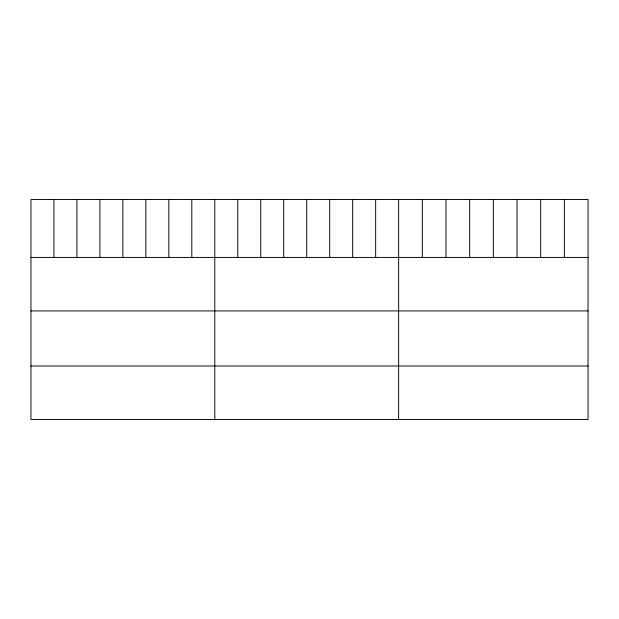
<?xml version="1.0" encoding="UTF-8"?>
<svg xmlns="http://www.w3.org/2000/svg" width="619" height="619" viewBox="0 0 619 619"><rect width="100%" height="100%" fill="white"/><g stroke="black" fill="none" stroke-linecap="round" stroke-linejoin="round"><path stroke-width="0.93" d="M588.05 257.434L588.05 419.473L30.95 419.473L30.95 199.527L588.05 199.527L588.05 257.434L30.95 257.434M30.95 310.908L588.05 310.908M30.95 365.999L588.05 365.999M564.373 199.527L564.373 257.434M540.697 199.527L540.697 257.434M517.02 199.527L517.02 257.434M493.343 199.527L493.343 257.434M469.666 199.527L469.666 257.434M445.99 199.527L445.99 257.434M422.313 199.527L422.313 257.434M398.636 199.527L398.636 419.473M375.656 199.527L375.656 257.434M352.675 199.527L352.675 257.434M329.695 199.527L329.695 257.434M306.714 199.527L306.714 257.434M283.734 199.527L283.734 257.434M260.754 199.527L260.754 257.434M237.773 199.527L237.773 257.434M214.793 199.527L214.793 419.473M191.813 199.527L191.813 257.434M168.832 199.527L168.832 257.434M145.852 199.527L145.852 257.434M122.872 199.527L122.872 257.434M99.891 199.527L99.891 257.434M76.911 199.527L76.911 257.434M53.93 199.527L53.93 257.434"/></g></svg>
